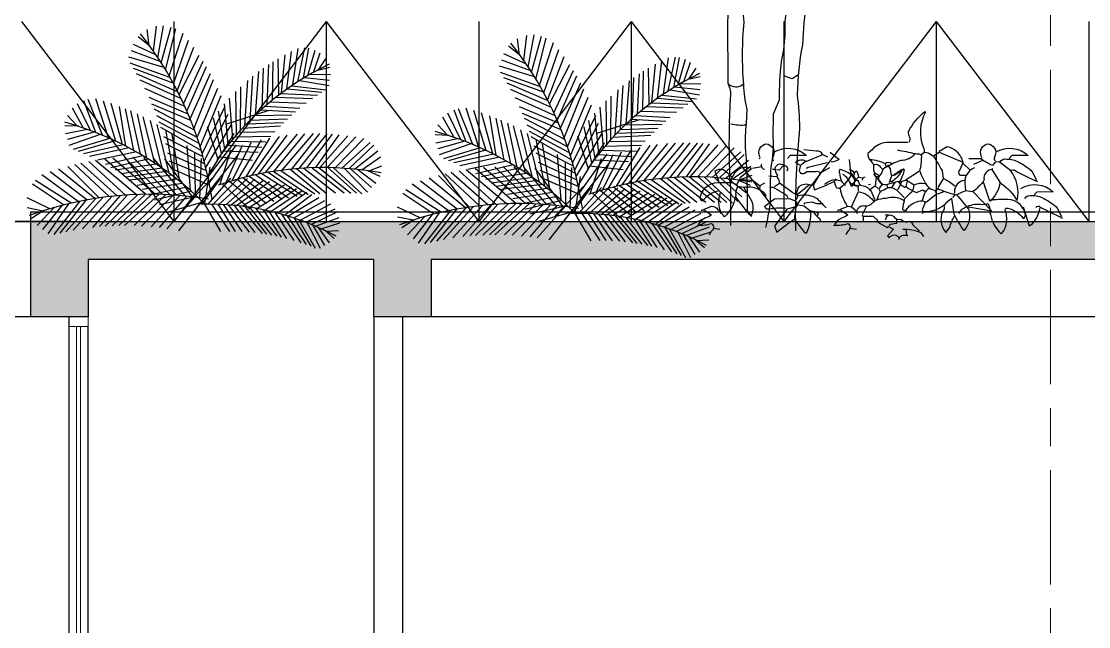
# Model space of a CAD drawing. Header units: millimetres. Extents: x -100356 to 314685, y 446 to 1273965.
# Drawn here: x 120849 to 126449, y 119180 to 122355 of the extents above; entities that cross this region are included whole.
import ezdxf
from ezdxf.xclip import XClip

# ---------------------------------------------------------------- set-up
doc = ezdxf.new("R2010")
doc.units = ezdxf.units.MM
doc.header["$XCLIPFRAME"] = 2
for name, pattern in [('gf$0$CENTER2', [28.575, 19.05, -3.175, 3.175, -3.175]), ('gf$0$Kume - Grid Line', [10.5, 6, -1.25, 2, -1.25]), ('section$0$CENTER', [2, 1.25, -0.25, 0.25, -0.25])]:
    doc.linetypes.add(name, pattern=pattern)
for name, color, linetype in [('FIN', 3, 'Continuous'), ('KEN', 4, 'Continuous'), ('NAM', 3, 'Continuous'), ('STR', 7, 'Continuous'), ('植栽2', 74, 'Continuous')]:
    doc.layers.add(name, color=color, linetype=linetype)
for name, color, linetype, lineweight in [('gf$0$A.Axis', 251, 'gf$0$CENTER2', 13), ('Hatch-wall', 251, 'Continuous', 5), ('section$0$A-_FLORLEVL_E', 7, 'Continuous', 5), ('section$0$NKC_TRUC', 8, 'section$0$CENTER', 13), ('VAT DUNG TV', 253, 'Continuous', 9)]:
    doc.layers.add(name, color=color, linetype=linetype, lineweight=lineweight)

# ---------------------------------------------------------------- blocks, each defined once
blk = doc.blocks.new('LANG CAN')
at = {"layer": 'KEN'}
blk.add_line((266891.8, 96911.5), (252141.8, 96911.5), dxfattribs=at)
at = {"layer": 'NAM'}
for p, q in [((266641.8, 97961.6, 0), (267441.8, 96911.5)), ((268241.8, 97961.6, 0), (267441.8, 96911.5)), ((267441.8, 97961.6, 0), (267441.8, 96911.5)), ((268241.8, 97961.6, 0), (269041.8, 96911.5)), ((268241.8, 97961.6, 0), (268241.8, 96911.5)), ((269841.8, 97961.6, 0), (269041.8, 96911.5)), ((269041.8, 97961.6, 0), (269041.8, 96911.5)), ((269841.8, 97961.6, 0), (270641.8, 96911.5)), ((269841.8, 97961.6, 0), (269841.8, 96911.5)), ((271441.8, 97961.6, 0), (270641.8, 96911.5)), ((270641.8, 97961.6, 0), (270641.8, 96911.5)), ((271441.8, 97961.6, 0), (272241.8, 96911.5)), ((271441.8, 97961.6, 0), (271441.8, 96911.5)), ((272241.8, 97961.6, 0), (272241.8, 96911.5))]:
    blk.add_line(p, q, dxfattribs=at)
blk = doc.blocks.new('A$C2D2A4C73')
for p, q in [((915.2, 1518.1), (900.4, 1638.4)), ((947.3, 1476), (971.3, 1663.5)), ((980.9, 1426.5), (1023.9, 1666.9)), ((1006, 1387.7), (1081.2, 1657)), ((1037.5, 1336.9), (1115.4, 1643.6)), ((1064.6, 1291), (1169.6, 1611)), ((966.4, 1448.1), (798.2, 1526.7)), ((920.7, 1513.6), (833.7, 1583.8)), ((1097.5, 1232.2), (1210.9, 1559)), ((999.1, 1398.4), (783.1, 1478.4)), ((1126, 1178.3), (1250.5, 1505.7)), ((1140.1, 1150.3), (1291.5, 1445.9)), ((1907.9, 1162.7), (1934.6, 1448)), ((1948.3, 1192), (1982.9, 1472.9)), ((1993.7, 1223.3), (2032.1, 1496.2)), ((2030.1, 1247.2), (2083.5, 1500.6)), ((2071.6, 1273.2), (2113.5, 1498.1)), ((2104, 1292.6), (2159.2, 1484.7)), ((2146.5, 1316.8), (2196.6, 1463.2)), ((1027.6, 1353.2), (764.2, 1432)), ((1071.5, 1278.8), (772.9, 1385.6)), ((1172.7, 1082.6), (1320.6, 1400.5)), ((1198.3, 1025.6), (1344.4, 1361)), ((1799.7, 1076.6), (1813.4, 1375.7)), ((1839.1, 1109.3), (1845.2, 1396.1)), ((1887.5, 1147.3), (1882.9, 1419)), ((2185.3, 1336.2), (2239.6, 1419.2)), ((1094.8, 1237.1), (797.5, 1346.7)), ((1128.9, 1172.5), (821.5, 1306.8)), ((1222, 969.3), (1374.5, 1308)), ((1672.3, 959.2), (1693.1, 1288.1)), ((1713.9, 999.7), (1738.4, 1323.1)), ((1762.1, 1043.9), (1772.2, 1347.6)), ((2122.5, 1303.3), (2274.3, 1300.3)), ((2179.6, 1334.9), (2268.9, 1355)), ((1153.8, 1122.4), (848.7, 1259)), ((1251, 894.9), (1398.4, 1262.8)), ((1600.1, 883.6), (1602.3, 1209.3)), ((1631.6, 917.5), (1654.6, 1256.1)), ((1984.2, 1216.9), (2242, 1187.5)), ((2043.3, 1255.6), (2265.1, 1218.5)), ((2080.5, 1278.6), (2268, 1259.4)), ((1182.6, 1061), (882.2, 1195.5)), ((1207.2, 1004.9), (915, 1128)), ((1274.8, 828.1), (1429.2, 1200)), ((1296.9, 760.4), (1454.3, 1144.2)), ((1544, 819.4), (1518.6, 1125)), ((1569.4, 849.1), (1565, 1173.3)), ((1867.3, 1131.7), (2140.7, 1121.9)), ((1903.6, 1159.5), (2177.9, 1147.2)), ((1952, 1194.6), (2209.9, 1167.9)), ((424.6, 899.5), (341.6, 1050)), ((475.7, 881.1), (378.4, 1080.7)), ((514.9, 866.2), (425.8, 1104.2)), ((565.4, 845.7), (458.1, 1112.7)), ((609.9, 826.6), (515.3, 1117.8)), ((665.5, 801.1), (573.5, 1101.8)), ((715.4, 776.8), (631.2, 1083.9)), ((740.7, 763.8), (693.3, 1062)), ((801, 731.6), (739, 1044.3)), ((1227.4, 955.9), (936.6, 1079.7)), ((1255.2, 883.5), (952.8, 1041.3)), ((1313.2, 706.3), (1486.4, 1064.7)), ((1508.9, 776.4), (1479.7, 1081.1)), ((1785.7, 1064.6), (2044.7, 1049.6)), ((1824, 1097), (2093.1, 1087.4)), ((378.4, 913.2), (303, 993.5)), ((850.3, 703.5), (777.7, 1028.1)), ((897.9, 674.9), (828.2, 1005.3)), ((959.1, 635.8), (870, 985)), ((1274.8, 828.1), (972.7, 990.7)), ((1328.3, 651.8), (1507.9, 1005.1)), ((1457.5, 709), (1398.6, 977.8)), ((1482.2, 742), (1435, 1026.4)), ((1490.6, 928.6), (1814.9, 1033.4)), ((1672.3, 959.2), (1952.8, 969.7)), ((1706.7, 992.9), (1985.7, 999.6)), ((1753.2, 1036), (2011.4, 1022)), ((384.9, 912.9), (283.3, 917.7)), ((453.5, 889.3), (287.9, 856.8)), ((1012.4, 599.5), (926.3, 955.4)), ((1064.9, 561.7), (974.6, 927.8)), ((1289.4, 784.2), (989.9, 943.7)), ((1305.5, 732.3), (1003.3, 904.1)), ((1105.9, 530.7), (1040.8, 886.7)), ((1340.1, 605.5), (1532.7, 927)), ((1430.5, 671.5), (1351.9, 909.3)), ((1615.1, 900), (1899.1, 917.1)), ((1645.8, 932.3), (1923.3, 941.3)), ((504.2, 870.3), (302.7, 813.2)), ((549.3, 852.4), (313.8, 769)), ((621.5, 821.4), (345, 739.6)), ((661, 803.2), (383.9, 724.3)), ((1319.6, 683.8), (1024.9, 834.8)), ((1146.2, 498.8), (1088.5, 854.5)), ((1355.4, 539.5), (1551.7, 858)), ((1530.4, 802.9), (1790.9, 795.6)), ((1556.9, 834.5), (1828.3, 840.3)), ((1583.4, 518.2), (1756.6, 811)), ((1587.4, 869.4), (1858.2, 873.9)), ((1643, 533.8), (1820.2, 824.9)), ((1685.2, 543.9), (1893.6, 837.9)), ((1735.4, 554.8), (1950.6, 845.9)), ((1785.9, 564.6), (2028.1, 853.6)), ((1849.7, 575.5), (2083.6, 857.1)), ((1913.5, 584.6), (2147.2, 858.9)), ((1985.7, 592.7), (2193.7, 858.8)), ((2041, 597.5), (2249.1, 857)), ((2097.7, 601), (2290.9, 854.5)), ((2166, 603.4), (2339.8, 850.3)), ((2194.4, 603.9), (2405.2, 842.6)), ((2249.9, 603.8), (2464.9, 833.4)), ((2311.1, 602.2), (2524.2, 822.1)), ((720.7, 774.1), (422.9, 707.8)), ((765.8, 750.7), (468.5, 687.3)), ((819.8, 721), (527.2, 658.7)), ((1334.2, 629.1), (1039.6, 781.6)), ((1226.4, 430.9), (1199.7, 770)), ((1366.3, 487.3), (1571.3, 773.9)), ((1444.3, 475.3), (1529.4, 740.3)), ((1473.4, 730.5), (1732.2, 718.6)), ((1493.1, 491.4), (1616.2, 771.3)), ((1504.6, 771), (1759.5, 755.6)), ((1536.8, 504.9), (1680.7, 791.1)), ((2359.5, 599.8), (2573.3, 792.3)), ((2413.8, 596), (2598.6, 770.5)), ((2455.6, 592.2), (2630.8, 728.6)), ((737.7, 397.9), (463.7, 648.7)), ((817.5, 402.2), (514.1, 657.3)), ((888.4, 404), (583.4, 666.9)), ((868, 693), (587.5, 626.7)), ((909.1, 667.9), (629.3, 602.9)), ((959.6, 403.8), (644.2, 673.3)), ((1016.1, 402.3), (729.8, 678.9)), ((1072.6, 399.6), (793.1, 680.7)), ((1120.2, 396.4), (875.1, 679.9)), ((1187.8, 390.3), (946.6, 676.4)), ((1240.7, 384.3), (1032.5, 668.6)), ((1346.2, 580.1), (1056.5, 712.5)), ((1357.2, 531.2), (1069.3, 651.7)), ((1262.3, 398.5), (1259.1, 718.8)), ((1295.7, 367.1), (1308.3, 672.6)), ((1375.6, 437.9), (1585, 701)), ((1440.3, 685.3), (1691.2, 658.9)), ((2509.6, 586.1), (2650.3, 684.7)), ((449.1, 361.9), (174.1, 571.8)), ((509.2, 372.1), (237.2, 592.7)), ((540.2, 376.8), (306.8, 613)), ((614.7, 386.5), (359, 626.4)), ((676.9, 393), (403.9, 636.7)), ((968.3, 629.7), (661.7, 583.3)), ((1012.4, 599.5), (703.4, 556.9)), ((1046.6, 575.2), (741.2, 531.6)), ((1369.7, 469.9), (1079.4, 596.5)), ((1332.4, 331.2), (1372.6, 606.6)), ((1808.3, 568.6), (2063.3, 395.1)), ((1849.7, 575.5), (2108.4, 401.2)), ((1902.6, 583.1), (2157.5, 406.6)), ((1972.6, 591.4), (2195.2, 409.8)), ((2020.6, 595.9), (2243.3, 412.9)), ((2076.1, 599.8), (2311.5, 415.1)), ((2137.7, 602.7), (2376.7, 414.9)), ((2188.5, 603.8), (2426.7, 413.3)), ((2254.9, 603.7), (2469, 410.9)), ((2298.4, 602.7), (2510.6, 407.6)), ((2376.8, 598.7), (2551.6, 420.2)), ((2425.2, 595), (2581, 455)), ((2479.1, 589.7), (2613.5, 487.7)), ((2551.1, 580.7), (2644.4, 540.3)), ((2557.1, 578.1), (2660.1, 617.1)), ((330.9, 337.6), (64, 507.5)), ((383, 349), (111.8, 548.8)), ((1086.4, 545.7), (772.4, 509.8)), ((1122.7, 517.6), (825.4, 470.4)), ((1162.7, 485.3), (864.7, 439.3)), ((1394.8, 531.5), (1182.7, 310.8)), ((1313.4, 329.1), (1450.4, 522)), ((1357.1, 329.7), (1528.7, 524.8)), ((1396, 329.3), (1586, 524.2)), ((1437.1, 328.2), (1652.7, 520.9)), ((1462.1, 481.4), (1670.1, 293.4)), ((1489.4, 325.5), (1707.8, 515.8)), ((1521.4, 500.3), (1746, 320.2)), ((1526.2, 322.8), (1770.6, 507.5)), ((1569.7, 318.7), (1818.8, 499.3)), ((1576, 516.2), (1794.7, 335.5)), ((1613.1, 313.8), (1883.6, 485.7)), ((1619.9, 528), (1849.1, 350.9)), ((1664.5, 539), (1911.9, 366.5)), ((1714.7, 550.4), (1960.8, 377.2)), ((1759.6, 559.7), (2025.8, 389.2)), ((272.8, 323.6), (40.5, 479.3)), ((829.6, 402.6), (585.2, 164.7)), ((888.4, 404), (639.5, 167.8)), ((934.6, 404.1), (689.5, 169.4)), ((989, 403.2), (731.3, 169.9)), ((1039.4, 401.4), (803.9, 168.6)), ((1197.9, 455.8), (914.2, 397.6)), ((1232.1, 425.8), (956.2, 359.9)), ((1404.6, 475.9), (1198, 210.6)), ((1667.6, 306.1), (1929.5, 474.2)), ((1721.7, 297.1), (1981.5, 459.3)), ((1782.2, 285.2), (2019.1, 447.3)), ((1828.2, 274.8), (2063.5, 431.6)), ((1875.1, 263.1), (2096.8, 418.9)), ((1931, 247.6), (2135.3, 403)), ((170.6, 295.5), (0, 376.8)), ((260.5, 320.4), (116.9, 140.2)), ((312.3, 333.3), (155.2, 107.8)), ((396.7, 351.8), (201.9, 101.5)), ((443.6, 360.9), (246.5, 112.7)), ((515.7, 373.1), (291.9, 123)), ((571, 381.1), (345.9, 133.9)), ((638.3, 389.2), (416.6, 146)), ((699.3, 395), (491, 156)), ((752.2, 398.9), (543.7, 161.4)), ((1096, 398.1), (859, 166)), ((1146.3, 394.3), (929.9, 160.4)), ((1196.1, 389.4), (991.7, 153.6)), ((1274.2, 387.5), (993.2, 324.7)), ((1258.3, 382.1), (1047.3, 145.9)), ((1319, 344.5), (1049.6, 267.2)), ((1326, 372.4), (1134.6, 130.7)), ((1329.4, 329.4), (1449.6, 123.7)), ((1382.3, 329.5), (1518, 125.9)), ((1430.6, 328.4), (1561.4, 125.8)), ((1469.2, 326.7), (1609.4, 124.3)), ((1508.2, 324.2), (1664.3, 120.9)), ((1551.8, 320.5), (1706.7, 116.9)), ((1954.2, 240.6), (2186.3, 379.9)), ((1999.1, 226.3), (2232.3, 357.1)), ((2048.3, 209.2), (2277.5, 332.7)), ((120.6, 278.1), (1.6, 301.6)), ((126.6, 282), (32.6, 221.2)), ((203, 304.9), (75.8, 169.7)), ((1590.6, 316.5), (1762.4, 110)), ((1632.3, 311.2), (1794.4, 105.1)), ((1667.6, 306.1), (1832.4, 98.5)), ((1712.4, 298.7), (1873.6, 90.2)), ((1771.2, 287.5), (1905, 83.2)), ((1811.3, 278.8), (1944.7, 73.3)), ((1857.3, 267.7), (2000.6, 57.6)), ((1907.9, 254.2), (2053.4, 40.7)), ((1949.4, 242.1), (2093.5, 26.5)), ((2086.9, 194.9), (2309.6, 295.9)), ((2129.9, 177.8), (2324.5, 271.8)), ((2003.2, 224.9), (2127.1, 13.7)), ((2038.2, 212.9), (2160, 0.3)), ((2100.7, 189.6), (2196.5, 0)), ((2138.9, 174.1), (2229.2, 20.7)), ((2162.8, 164), (2339.8, 229.5)), ((2205, 145.3), (2344.4, 189)), ((2181.2, 156), (2263.9, 38.8)), ((2237.2, 130.2), (2302.5, 73.5)), ((2241.4, 126.5), (2334.9, 131.6))]:
    blk.add_line(p, q)
for centre, radius, start, end in [((-1212.3, -22.3), 2628.4, 8.54395, 38.29064), ((3191.8, -562.6), 2150.5, 115.54252, 145.28922), ((-357.1, -1358.5), 2389.5, 44.69658, 74.44328), ((2217.9, -1785.5), 2389.5, 79.44936, 109.19606), ((918.6, -2224.3), 2628.4, 80.32523, 110.07192), ((1359.4, -1701.4), 2031.1, 61.85703, 91.60372)]:
    blk.add_arc(centre, radius, start, end)
blk = doc.blocks.new('A$C5E0C7229')
for points in [[(736.7, 11.5, 0.007599), (754, 101.3, -0.016937), (756.3, 239.4, 0.07106), (764.3, 349.9), (765.5, 437.4), (787.3, 490.4, -0.024368), (795.4, 634.2, 0.062653), (809.2, 785, -0.071396), (819.6, 831.1, -0.057922), (818.4, 931.2), (838, 1098.1, 0.315491), (844.9, 1125.8, -0.082748), (849.5, 1182.2, 0.026718), (864.5, 1314.5), (863.3, 1440, -0.120438), (839.1, 1521.7, -0.099014), (833.4, 1578.1, 0.102524), (840.3, 1692.1, -0.052933), (839.1, 1757.7, 0.039536), (863.3, 1913.1), (864.5, 1918.8)], [(648.1, 1750.8, -0.016342), (631.9, 1620.7), (653.8, 1518.3), (652.7, 1351.4, 0.060425), (628.5, 1215.5, 0.030594), (629.6, 1102.7), (640, 880.6, -0.026001), (653.8, 781.6, 0.044296), (652.7, 547.9, 0.058029), (665.3, 455.8), (663, 401.7, 0.044022), (659.6, 311.9, -0.019684), (666.5, 74.8), (679.1, 61)], [(530.6, 1291.5, 0.033203), (565.2, 1172.9, 0.065292), (574.4, 1033.7, -0.042908), (583.6, 870.2, -0.109772), (592.8, 787.3), (594, 552.5, 0.330475), (642.3, 543.3), (652.7, 550.2)], [(948.5, 1313.4), (953.1, 1315.7, 0.026138), (930.1, 1222.4, -0.132751), (918.6, 1135, 0.073669), (914, 1067.1), (912.8, 950.8, 0.026047), (894.4, 878.3, 0.24913), (890.9, 863.3, 0.032501), (873.7, 695.3, 0.04364), (854.1, 509.9, -0.018921), (863.3, 384.5, 0.026794), (847.2, 35.7), (847.2, 0)], [(594, 552.5, -0.162277), (603.2, 497.3), (599.7, 404), (602, 399.4), (599.7, 399.4, 0.017639), (600.9, 203.7, -0.031219), (604.3, 92.1), (604.3, 19.6)], [(661.9, 396, -0.101395), (606.6, 399.4)]]:
    blk.add_lwpolyline(points, format="xyb")
blk.add_lwpolyline([(858.7, 584.7), (835.7, 568.6), (803.5, 580.1)])
blk = doc.blocks.new('A$C510C2C19')
for points in [[(794.7, 365.1, 0.349014), (796.4, 384.7, -0.094193), (792.1, 403.4, -0.10907), (854.2, 480), (856.8, 477.4, 0.229584), (848.3, 343.8, -0.100723), (851.7, 326), (841.5, 316.6)], [(790.4, 363.4), (709.6, 363.4, 0.189865), (655.9, 336.2), (640.6, 322.6, 0.263535), (650.8, 294.5, 0.133179), (664.5, 280.9, -0.390976), (687.4, 270.6), (695.9, 262.1)], [(233.7, 302.1, 0.4142), (234.5, 312.3, -0.472687), (258.3, 358.3, -0.53009), (285.6, 312.3, 0.260727), (284.7, 296.2), (285.6, 294.5)], [(289, 327.7, -0.32872), (410.7, 314.9), (349.4, 314), (339.2, 303.8)], [(490, 308.1), (470.4, 318.3, 0.326645), (448.3, 331.1), (399.8, 335.3)], [(499.3, 326.8), (532.5, 299.6, -0.138214), (502.8, 290.2)], [(818.5, 320.9, -0.210098), (763.2, 295.3, 0.080353), (712.1, 271.5, 0.306458), (690.8, 248.5), (679.8, 234.9), (671.3, 234.9)], [(750.4, 335.3, -0.021851), (817.6, 321.7, 0.099014), (829.6, 320.9, -0.574356), (839.8, 304.7, -0.091064), (833.8, 258.7, 0.045349), (852.5, 217, 0.13649), (874.7, 189.8), (889.1, 184.7)], [(852.5, 326.8, -0.304626), (895.9, 295.3, -0.027878), (918.1, 257.9), (922.3, 227.2), (902.8, 194.9)], [(1022.8, 261.3), (996.4, 286, 0.203949), (973.4, 328.5, 0.157364), (936.8, 347.2), (907.9, 329.4, -0.236053), (907, 326), (885.7, 311.5)], [(907.9, 326.8), (996.4, 289.4, -0.08902), (981.1, 255.3, 0.517303), (987.9, 240.9), (1009.1, 240.9)], [(1064.5, 302.1, 0.4142), (1065.3, 312.3, -0.472687), (1089.1, 358.3, -0.53009), (1116.4, 312.3, 0.260727), (1115.5, 296.2), (1116.4, 294.5)], [(1119.8, 327.7, -0.32872), (1241.5, 314.9), (1180.2, 314), (1170, 303.8)], [(241.5, 282.6, 0.442368), (250.8, 263.8), (252.5, 263)], [(421.9, 204.3), (375.1, 167.7, -0.142853), (353.8, 178.7), (308.7, 211.1, 0.217575), (301.1, 232.3, -0.386597), (302.8, 240.9, -0.209564), (293.4, 268.9, -0.568176), (325.7, 277.4, -0.587173), (336.8, 256.2)], [(470.4, 317.4), (404, 290.2), (387.9, 277.4), (370, 286.8, -0.472885), (407.4, 292.8)], [(570, 299.6), (575.9, 240, -0.128555), (534.2, 191.5, -0.566177), (520.6, 200), (514.7, 216.2)], [(647.4, 299.6, -0.110031), (705.3, 284.3, -0.37883), (728.3, 286), (731.7, 284.3)], [(661.9, 280.9, 0.189377), (671.3, 233.2), (667, 200), (650, 188.1), (650, 186.4)], [(1104.5, 262.1), (1137.6, 211.1, -0.107803), (1199.8, 145.5, 0.230988), (1174.2, 258.7), (1133.4, 290.2), (1118.9, 291.1), (1107, 277.4, -0.051575), (1062.8, 302.1), (1018.5, 302.1)], [(1135.1, 290.2, -0.301208), (1160.6, 301.3, -0.145798), (1205.7, 289.4, -0.098267), (1255.9, 253.6), (1272.1, 222.1)], [(130.8, 234.9, 0.03952), (98.5, 260.4, 0.257141), (66.2, 255.3, -0.03508), (80.6, 217.9), (78.9, 213.6)], [(151.3, 201.7, -0.449051), (152.1, 211.1, 0.125443), (163.2, 233.2), (204, 265.5, 0.401047), (135.1, 240, 0.163773), (127.4, 216.2)], [(462.8, 250.2, 0.212204), (444, 253.6), (409.1, 252.8, -0.720749), (383.6, 257.9), (387.9, 274.9)], [(495.9, 268.9), (461.9, 248.5), (434.7, 203.4), (440.6, 185.5, 0.01915), (515.5, 217.9), (523.2, 227.2)], [(589, 205.5, 0.046661), (591.6, 223.4, 0.079254), (580.9, 239.6, 0.108246), (535.4, 262.6, 0.252808), (533.3, 248.1, 0.063705), (541.4, 218.7, 0.099014), (546.9, 212.3), (556.7, 202.6)], [(606, 199.6), (589, 204.3), (578.4, 198.3, 0.171524), (551.6, 240.4), (546, 243.8)], [(589, 250.2, 0.067581), (575.4, 260.9), (571.1, 260.9)], [(575.9, 249.4, -0.08551), (593, 227.2, 0.4142), (604, 221.3, 0.17395), (612.5, 203.4, -0.18573), (650.8, 183.8), (665.3, 151.5)], [(592.9, 223.4, 0.04306), (606, 234.1, 0.156006), (600.9, 250.6, 0.135742), (598, 255.8), (589, 250.2, -0.113541), (586.5, 237.9), (585.2, 237)], [(681.4, 239.6, -0.029968), (669.9, 246.8, 0.302765), (666.5, 247.7, 0.099014), (663.1, 243.4), (681.8, 220.9), (683.1, 220.4), (695, 203.8), (693.7, 201.7)], [(833.8, 255.3), (780.2, 220.4, -0.101242), (748.7, 215.3), (708.7, 204.3, -0.189941), (687.4, 211.9, -0.264252), (681.5, 231.5), (680.6, 234.9)], [(713.7, 279.2, -0.206497), (726, 246.4, 0.075821), (728.6, 237.5), (723.1, 220.9)], [(766.5, 257, -0.138168), (728.6, 216.2), (722.6, 219.2), (719.7, 211.9)], [(729.4, 238.3, 0.0103), (770.7, 263.8, -0.4142), (776.3, 262.1, -0.105515), (769.4, 240, -0.169922), (757.1, 216.2), (755.8, 214.1)], [(775.4, 263.4, -0.012817), (744.8, 243), (739.7, 239.6)], [(1039.8, 268.9, 0.366302), (1004.9, 196.6), (1005.7, 183)], [(1106.2, 267.2), (1104.5, 262.1, 0.41008), (1075.5, 224.7, -0.148804), (1054.2, 197.4, -0.087555), (1033.8, 179.6), (1105.3, 106.4), (1017.6, 120.9), (1015.1, 118.3)], [(1177.6, 256.2, -0.587067), (1192.1, 257.9, 0.025208), (1273.8, 217.9), (1275.5, 215.3)], [(260.2, 160.9, 0.228485), (228.7, 188.1, 0.153412), (173.4, 194.9, 0.03476), (152.1, 197.4, 0.136078), (144.5, 171.9, -0.226822), (142.8, 157.4, -0.168655), (102.8, 85.1, -0.166977), (83.2, 125.1, -0.132034), (88.3, 176.2, 0.4142), (78.1, 181.3, 0.176117), (20.2, 143, -0.333328), (12.5, 161.7, -0.370255), (90.8, 213.6, -0.04158), (132.5, 211.9), (146.2, 207.7)], [(161.5, 225.5, -0.032883), (210, 220.4), (233.8, 202.6)], [(484, 118.3, 0.011108), (449.1, 154, 0.17128), (387, 164.3, -0.45993), (373.4, 170.2, -0.170471), (383.6, 198.3, -0.298218), (425.3, 204.3), (434.7, 204.3)], [(541.4, 217.9, 0.029037), (517.1, 223.8, 0.145218), (480.5, 206.8), (477.1, 205.5)], [(566.6, 222.1, 0.188675), (595.5, 200.9), (602.3, 200.9)], [(812.5, 204.3, -0.109406), (803.2, 176.2, 0.033295), (777.6, 152.3), (775.1, 146.4, 0.201859), (707.9, 154, 0.059891), (669.6, 146.4), (667, 148.1, -0.38205), (659.3, 138.7, -0.310211), (620.2, 126, 0.250366), (597.2, 106.4)], [(610, 204.3, 0.514618), (604, 191.5), (604, 182.1)], [(629, 233.2, 0.257919), (619.2, 223.8), (618.4, 222.6)], [(692.5, 206.8, 0.033691), (681.5, 188.1), (686.6, 179.6)], [(754.7, 215.3, 0.147888), (779.3, 195.7, -0.548935), (787, 194.9, 0.055481), (822.8, 176.2), (846.6, 185.5), (855.1, 179.6)], [(784.5, 222.1), (813.4, 204.3, -0.148804), (855.1, 210.2)], [(923.2, 228.9, -0.052948), (964.9, 202.6), (967.4, 200)], [(1003.2, 222.1, 0.383606), (964.9, 177), (963.2, 171.9)], [(1135.1, 212.8, -0.189499), (1096.8, 143), (1073.8, 214.5)], [(1213.5, 191.4, -0.32872), (1335.2, 178.6), (1273.9, 177.8), (1263.7, 167.6)], [(143.6, 160.9, 0.024628), (193.8, 96.2), (204.9, 87.7)], [(175.1, 194.9), (204, 144.7, -0.172211), (205.7, 95.3), (201.5, 91.1)], [(341.9, 154.9, 0.180038), (317.2, 176.2, 0.039429), (284.9, 194.9), (276.4, 194.9)], [(376.8, 167.7, -0.240295), (368.3, 147.2), (367.4, 145.5)], [(535.9, 191.5, 0.104645), (563.2, 124.3)], [(579.3, 121.7), (604.9, 179.6, -0.187164), (660.2, 145.5), (664.5, 145.5)], [(674.7, 148.9, -0.055374), (688.3, 180.4, 0.050323), (715.5, 194.9, -0.220352), (755.5, 178.7), (776.8, 156.6)], [(870.4, 191.5, 0.18956), (851.7, 170.2), (843.2, 145.5)], [(972.5, 167.7, -0.007782), (1016.8, 114, -0.272308), (1000.6, 33.2, -0.034164), (963.2, 95.3), (955.5, 154, 0.047058), (925.7, 128.5, -0.158249), (861.1, 103.8), (846.6, 103)], [(924.9, 179.6, -0.068573), (896.8, 168.5), (860.2, 139.6), (856.8, 139.6)], [(897.6, 171.9, -0.15036), (893.4, 183.8), (901.9, 191.5, 0.070404), (964, 169.4, 0.33432), (981.1, 171.9, -0.048264), (1009.1, 183), (1032.1, 179.6)], [(1228.8, 154, -0.301208), (1254.4, 165, -0.145798), (1299.5, 153.1, -0.098267), (1349.7, 117.4), (1365.8, 85.9)], [(26.4, 113.2), (55.3, 124.3, -0.273697), (78.3, 111.5, -0.236053), (87.7, 101.3), (89.4, 97)], [(332.5, 115.7, 0.090576), (285.7, 114.9, -0.006271), (259.3, 113.2), (254.2, 125.1), (290.8, 152.3), (345.3, 154), (368.3, 144.7, 0.068298), (377.6, 130.2), (395.5, 127.7), (398.9, 128.5), (399.8, 126), (427, 106.4, -0.125), (453.4, 98.7), (450, 87.7)], [(370.8, 122.6), (335.9, 114), (290.8, 50.2), (299.3, 27.2, -0.025269), (364, 75.7)], [(376.8, 130.2, 0.209335), (367.4, 99.6, 0.045135), (364.9, 74.9), (403.2, 25.5), (410, 23.8, 0.11853), (426.2, 94.5), (425.3, 106.4)], [(467.9, 133.6, -0.162277), (433, 139.6), (403.2, 136.2), (400.6, 131.9)], [(537.6, 113.2), (566.6, 124.3, -0.273697), (589.6, 111.5, -0.236053), (598.9, 101.3), (600.6, 97)], [(634.7, 124.3), (619.3, 92.8, -0.091522), (622.8, 68.9), (671.3, 66.4)], [(776.8, 147.2, 0.05426), (770, 114), (776.8, 108.9), (781.1, 110.6)], [(784.5, 101.3, -0.350769), (791.3, 120, -0.222488), (845.7, 144.7, -0.062256), (855.1, 138.7), (843.2, 111.5, -0.436478), (844, 97.9)], [(924.9, 126.8, -0.29039), (919.8, 103.8, 0.287994), (932.5, 26.4), (947.9, 45.1, -0.119293), (965.7, 87.7)], [(982.5, 97, -0.228485), (1014, 124.2, -0.153412), (1069.3, 131, -0.03476), (1090.6, 133.6, -0.136078), (1098.3, 108, 0.226822), (1100, 93.6, 0.168655), (1140, 21.2, 0.166977), (1159.5, 61.2, 0.132034), (1154.4, 112.3, -0.4142), (1164.6, 117.4, -0.176117), (1222.5, 79.1, 0.333328), (1230.2, 97.8, 0.370255), (1151.9, 149.8, 0.04158), (1110.2, 148), (1096.6, 143.8)], [(1284.2, 119.1, -0.189499), (1245.9, 49.3), (1222.9, 120.8)], [(1271.4, 119.9, -0.587067), (1285.8, 121.6, 0.025208), (1367.5, 81.6), (1369.3, 79.1)], [(15.3, 108.9, -0.4142), (29.8, 108.1), (54.5, 92.8, -0.123093), (29.8, 80, 0.156387), (2.6, 52.8), (0, 51.1)], [(435.5, 105.5, 0.130051), (454.2, 82.6, -0.178345), (462.8, 68.9)], [(526.6, 108.9, -0.4142), (541.1, 108.1), (565.7, 92.8, -0.123093), (541.1, 80, 0.156387), (513.8, 52.8), (511.3, 51.1)], [(621.9, 87.7), (660.2, 86.8), (677.2, 71.5, 0.5), (677.2, 64.7), (712.1, 45.1, 0.162277), (718.1, 49.4), (718.9, 46.8), (735.9, 38.3), (713.8, 13.6), (720.6, 6, -0.62767), (757.2, 5.1), (758.1, 6)], [(706.2, 73.2, 0.162277), (710.4, 86, 0.123093), (717.2, 91.1, -0.345856), (740.2, 81.7, 0.236053), (763.2, 75.7, 0.308121), (798.1, 68.1, -0.174149), (809.1, 54.5), (833.8, 31.5)], [(4.3, 53.6, 0.084976), (53.6, 59.6, -0.560455), (55.3, 32.3, 0.122009), (46, 17)], [(515.5, 53.6, 0.084976), (564.9, 59.6, -0.560455), (566.6, 32.3, 0.122009), (557.2, 17)], [(757.2, 0, -0.297607), (767.4, 14.5, -0.116623), (788.7, 15.3), (789.6, 14.5)], [(770.8, 38.3, -0.124252), (837.2, 26.4), (837.2, 27.2), (849.1, 11.1)]]:
    blk.add_lwpolyline(points, format="xyb")
for points in [[(487.4, 286.8), (416.8, 269.8), (410, 265.5)], [(705.3, 284.3), (707.9, 273.2)], [(1069.6, 296.2), (1036.4, 280.9)], [(241.5, 271.5), (207.4, 265.5)], [(293.4, 262.1), (282.3, 262.1)], [(324, 277.4), (307.9, 259.6), (297.6, 261.3)], [(575.9, 240.9), (584.5, 240.9)], [(235.5, 185.5), (236.4, 201.7), (254.2, 211.9)], [(299.3, 234.9), (268.7, 237.4)], [(308.7, 210.2), (290, 196.6)], [(518.4, 202.6), (520.1, 204.3)], [(597.2, 222.1), (581.9, 206.8)], [(606, 233.2), (623.1, 231.5)], [(642.6, 205.5), (650.7, 206.8)], [(667.9, 200.9), (678.9, 190.6)], [(711.3, 204.3), (713.8, 194.9)], [(741.1, 212.8), (729.1, 194.9)], [(765.7, 216.2), (752.1, 185.5)], [(787.9, 218.7), (781.9, 198.3)], [(965.7, 167.7), (957.2, 156.6)], [(709.6, 88.5), (707.9, 93.6), (717.2, 92.8), (717.2, 91.1)], [(62.1, 41.7), (86, 38.3)], [(573.4, 41.7), (597.2, 38.3)], [(747.9, 75.7), (747, 60.4), (722.3, 56.2), (719.8, 51.9)], [(781.9, 38.3), (784.5, 17)]]:
    blk.add_lwpolyline(points)
blk = doc.blocks.new('Sky Section2')
at = {"layer": 'Hatch-wall', "ltscale": 0.5}
h = blk.add_hatch(color=256, dxfattribs=at)
h.dxf.hatch_style = 1
h.paths.add_polyline_path([(-5600, -11600), (-5600, -1300), (-5100, -1299.9), (-5100, -1600), (-5400, -1600), (-5400, -9500), (-5100, -9500), (-5100, -9800), (-5400, -9800), (-5400, -11300), (-5100, -11300), (-5100, -11600)])
h.paths.add_polyline_path([(-5600, -31299.9), (-5600, -42600), (-5100, -42600), (-5100, -42300), (-5400, -42300), (-5400, -33099.9), (-5100, -33099.9), (-5100, -32799.9), (-5400, -32799.9), (-5400, -31299.9)])
at = {"layer": 'FIN', "ltscale": 10}
for p, q in [((-5100.1, -9650, 0), (-300.1, -9650, 0)), ((-5100.1, -9800, 0), (-300.1, -9800, 0))]:
    blk.add_line(p, q, dxfattribs=at)
at = {"layer": 'FIN'}
blk.add_line((-300, -11300, 0), (-5050, -11300, 0), dxfattribs=at)
at = {"layer": 'FIN', "elevation": 0}
for points in [[(-5600, -11600), (-5650, -11600), (-5650, -1299.9)], [(-5100, -1600), (-5100, -9800)], [(-5100, -11600), (-5100, -16578.7)]]:
    blk.add_lwpolyline(points, dxfattribs=at)
at = {"layer": 'FIN'}
for points in [[(-5100, -11400), (-300, -11400)], [(-5600, -11600), (-5600, -16578.7)]]:
    blk.add_lwpolyline(points, dxfattribs=at)
at = {"layer": 'STR'}
blk.add_lwpolyline([(-5600, -11600), (-5600, -1300), (-5100, -1299.9), (-5100, -1600), (-5400, -1600), (-5400, -9500), (-5100, -9500), (-5100, -9800), (-5400, -9800), (-5400, -11300), (-5100, -11300), (-5100, -11600)], close=True, dxfattribs=at)
at = {"layer": 'VAT DUNG TV', "color": 5}
blk.add_lwpolyline([(-5100, -11300), (-5050, -11300), (-5050, -11400), (-5100, -11400)], close=True, dxfattribs=at)
for points in [[(-5050, -11340), (-350, -11340)], [(-5050, -11360), (-350, -11360)]]:
    blk.add_lwpolyline(points, dxfattribs=at)
blk = doc.blocks.new('section$0$grid section')
at = {"layer": 'section$0$NKC_TRUC', "ltscale": 300}
blk.add_line((-141943.9, 92400), (0, 92400), dxfattribs=at)
blk = doc.blocks.new('full section 2')
at = {"layer": 'section$0$A-_FLORLEVL_E'}
ref = blk.add_blockref('section$0$grid section', (-7800, 4445), dxfattribs=dict(at, rotation=90))
XClip(ref).set_block_clipping_path([(-81316.4994012154, -28458.8351833357), (17662.2916707117, 107651.268699344)])
at = {"layer": 'STR'}
blk.add_blockref('Sky Section2', (-94600, -11499), dxfattribs=at)
ref = blk.add_blockref('LANG CAN', (-3288.4, -289790.7), dxfattribs=dict(at, rotation=90))
XClip(ref).set_block_clipping_path([(237391.7425170723, 96911.461151269), (276791.7607352601, 98311.6033259315)])
at = {"layer": '植栽2', "rotation": 90}
for name, p, xscale, yscale, zscale in [('A$C510C2C19', (-100105.9, -19603.7, 0), 1.4, 1.4, 1.4), ('A$C5E0C7229', (-100151.7, -20274, 0), 1.4, 1.4, 1.4), ('A$C2D2A4C73', (-100011.7, -21175.8, 0), 0.7000000000000001, 0.7000000000000001, 0.7000000000000001), ('A$C2D2A4C73', (-100060.3, -23119.3, 0), 0.7000000000000001, 0.7000000000000001, 0.7000000000000001)]:
    blk.add_blockref(name, p, dxfattribs=dict(at, xscale=xscale, yscale=yscale, zscale=zscale))
blk = doc.blocks.new('ELEVATION 1')
at = {"layer": 'section$0$A-_FLORLEVL_E'}
ref = blk.add_blockref('section$0$grid section', (-4583.7, 526177.6, 0), dxfattribs=dict(at, rotation=270))
XClip(ref).set_block_clipping_path([(-63133.662589381, -3062.3099419163), (16172.8238461059, 101487.3382753241)])

msp = doc.modelspace()

# ---------------------------------------------------------------- linework, layer by layer
at = {"layer": 'gf$0$A.Axis', "linetype": 'gf$0$Kume - Grid Line', "lineweight": 9, "ltscale": 100}
msp.add_line((126248.5, 14401), (126248.5, 127691.3), dxfattribs=at)

# ---------------------------------------------------------------- block references
at = {"layer": 'NAM', "rotation": 89.99999999999999}
msp.add_blockref('ELEVATION 1', (783254.7, 33488.6, 0), dxfattribs=at)
at = {"layer": 'STR', "rotation": 270}
msp.add_blockref('full section 2', (143997.5, 21104.9), dxfattribs=at)

doc.saveas('drawing.dxf')
